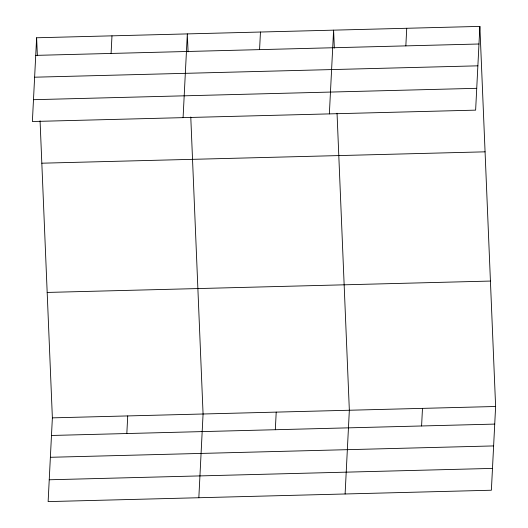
<?xml version="1.0" encoding="UTF-8"?>
<svg xmlns="http://www.w3.org/2000/svg" width="528" height="528" viewBox="0 0 528 528"><rect width="100%" height="100%" fill="white"/><g stroke="black" fill="none" stroke-linecap="round" stroke-linejoin="round"><path stroke-width="0.79" d="M36.623 37.772L32.38 121.506L475.629 110.141L479.873 26.4L36.623 37.772L37.369 55.691M40.069 120.846L52.371 417.859L48.127 501.6L491.377 490.228L495.62 406.494L479.873 26.4M111.085 53.44L111.976 35.838M126.832 433.534L127.723 415.932M183.084 117.645L187.328 33.904L188.074 51.823M198.832 497.732L203.075 413.998L190.773 116.985M259.571 49.632L260.462 32.03M275.319 429.726L276.21 412.117M329.36 113.89L333.597 30.155L334.343 48.068M345.107 493.984L349.345 410.243L337.042 113.23M405.841 45.883L406.732 28.274M421.588 425.971L422.479 408.368M35.732 55.374L478.982 44.002M34.63 77.2L477.873 65.828M33.488 99.686L476.731 88.315M41.824 163.198L485.067 151.833M47.177 292.433L490.42 281.061M52.371 417.859L495.62 406.494M51.48 435.468L494.723 424.096M50.371 457.288L493.621 445.922M49.236 479.774L492.479 468.402"/></g></svg>
